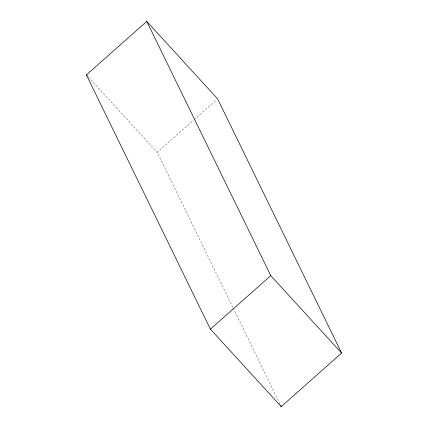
<?xml version="1.0" encoding="UTF-8"?>
<svg xmlns="http://www.w3.org/2000/svg" width="428" height="428" viewBox="0 0 428 428"><rect width="100%" height="100%" fill="white"/><g stroke="black" fill="none" stroke-linecap="round" stroke-linejoin="round"><path stroke-width="0.32" stroke-dasharray="2.14 1.6" d="M232.859 307.427L157.226 152.352L193.649 120.059M194.146 119.621L216.6 99.713M88.205 76.896L157.226 152.352M233.153 308.026L280.056 404.198"/><path stroke-width="0.64" d="M86.397 74.927L146.772 21.4L217.595 98.831L341.603 353.073L281.228 406.6L210.405 329.169L86.397 74.927L87.301 75.911M210.405 329.169L270.774 275.648L146.772 21.4M270.774 275.648L341.603 353.073M280.645 405.396L281.228 406.6"/></g></svg>
